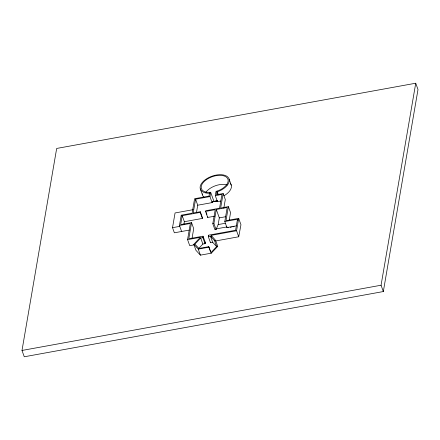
<?xml version="1.0" encoding="UTF-8"?>
<svg xmlns="http://www.w3.org/2000/svg" width="440" height="440" viewBox="0 0 440 440"><rect width="100%" height="100%" fill="white"/><g stroke="black" fill="none" stroke-linecap="round" stroke-linejoin="round"><path stroke-width="0.66" d="M208.522 235.378L208.313 236.638L210.469 242.66L212.647 242.264L216.645 246.593L217.74 246.389L215.584 240.367L211.173 235.362L236.566 230.747L238.689 218.367L225.99 220.671L228.399 206.63L220.655 208.038L223.146 193.534L216.491 194.744L217.113 191.131L220.16 189.855A14.08 7.628 -19.7 0 0 225.869 176.754A14.08 7.628 -19.7 0 0 205.299 180.488A14.08 7.628 -19.7 0 0 206.734 192.291L210.683 192.313L213.917 201.35L217.256 200.734M198.715 248.402L202.851 244.046L205.024 243.65L202.868 237.628L203.11 236.176L188.777 238.782L191.549 222.618L180.664 224.593L182.193 215.672L200.2 212.399L200.316 211.728L193.198 213.021L195.575 199.194L209.952 196.581L210.683 192.313M205.266 242.198L205.024 243.65L205.266 242.198L203.082 236.368M22 350.455L56.672 148.451L415.734 83.221L418 89.546L383.328 291.55L24.266 356.78L22 350.455L381.062 285.23L415.734 83.221M189.305 230.087L174.361 232.804L172.524 227.684L175.054 212.96L193.198 209.66M181.615 231.484L179.46 225.462L181.22 215.198L192.11 213.219L194.596 198.721L208.978 196.108L209.594 192.511M183.915 224.24L184.355 221.694L182.193 215.672M194.414 244.816L189.728 245.669L187.572 239.646L190.35 223.482L179.46 225.462M191.972 238.739L193.71 228.641L191.549 222.618M196.482 212.46L197.731 205.216L195.575 199.194M184.355 221.694L202.362 218.422L202.472 217.751L200.316 211.728M214.797 216.161L207.697 217.454L205.541 211.431L205.656 210.76L219.566 208.23L221.941 194.403L215.287 195.608L217.443 201.636L220.77 201.031M207.697 217.454L207.812 216.782M197.731 205.216L212.108 202.604L212.223 201.933L213.917 201.35L212.828 201.548M215.287 195.608L216.024 191.329L217.113 191.131M236.418 225.841L226.941 227.563L224.785 221.54L227.194 207.493L216.31 209.473L219.318 217.877L218.169 224.565L216.051 229.548L214.962 229.746L212.806 223.724L215.221 209.671L205.541 211.431M210.469 242.655L210.568 242.077M217.443 201.636L217.558 200.965L212.223 201.933L217.338 200.788M216.051 229.548L213.895 223.526L216.31 209.473M223.828 208.126L225.302 199.556L223.146 193.534M226.941 227.563L227.056 226.903L216.167 228.882M229.295 220.011L230.555 212.652L228.399 206.63M224.785 221.54L237.49 219.23L235.593 230.274L208.555 235.186L208.313 236.638L210.485 236.242L214.489 240.57L216.645 246.593L210.854 252.692L211.299 253.176L217.74 246.389M215.336 241.016L238.722 236.77L240.955 224.703L238.689 218.367L238.799 218.669M202.868 237.628L200.695 238.024L194.904 244.123L198.902 248.452L208.698 246.67L211.299 253.176L200.415 255.156L195.965 250.349L193.809 244.327L200.288 237.336L187.572 239.646M219.318 217.877L225.72 216.711M172.524 227.684L179.784 226.364M212.806 223.724L213.895 223.526M218.169 224.565L225.214 223.289M230.142 227.31L231.479 227.056M232.815 226.826L234.157 226.573M214.489 240.57L215.584 240.367M193.809 244.327L198.259 249.134L209.143 247.154M381.062 285.23L383.328 291.55M229.114 179.124L231.27 185.147M237.49 219.23L237.919 220.435M236.566 230.747L238.722 236.77M217.344 191.774L218.037 193.71M218.053 194.931L216.975 191.917A15.219 8.245 -19.7 0 0 227.469 176.704A15.219 8.245 -19.7 0 0 203.687 181.022A15.219 8.245 -19.7 0 0 209.462 193.281M228.03 227.376L228.135 227.678M209.952 196.581L212.108 202.604M200.277 188.837L202.433 194.86M206.299 212.57L206.948 214.374M211.173 235.362L211.607 236.566M211.134 235.56L211.563 236.764M210.485 236.242L212.647 242.264M200.2 212.399L202.362 218.422M208.698 246.67L210.424 251.488M200.695 238.024L202.851 244.046M198.259 249.134L200.415 255.156M181.22 215.198L181.544 216.101M230.549 183.689A15.219 8.245 -19.7 0 1 223.922 195.8M204.402 197.527A15.219 8.245 -19.7 0 1 202.263 193.781M205.882 192.28A14.08 7.628 -19.7 0 1 227.205 184.927"/></g></svg>
